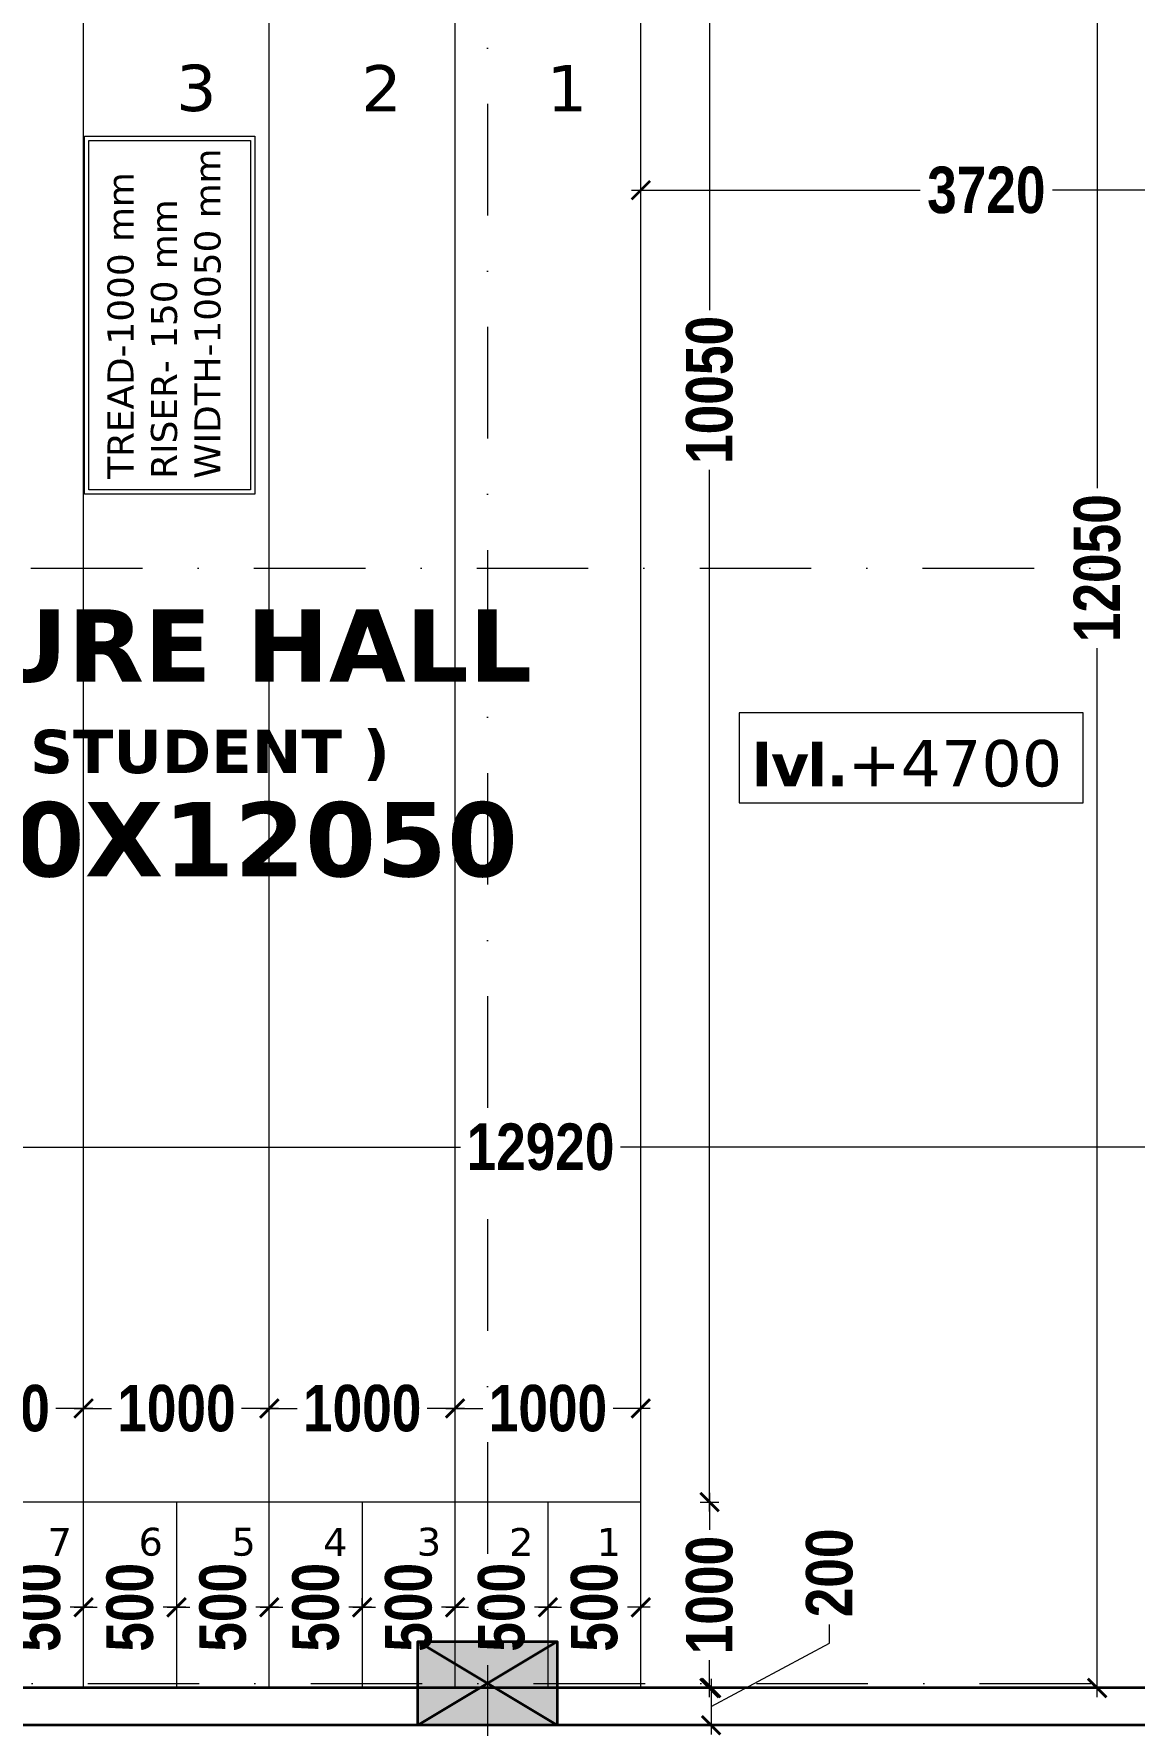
# Model space of a CAD drawing. Header units: millimetres. Extents: x -3092155 to 4513934, y -12317808 to 1850003.
# Drawn here: x -434957 to -429033, y -5715426 to -5706326 of the extents above; entities that cross this region are included whole.
import ezdxf

# ---------------------------------------------------------------- set-up
doc = ezdxf.new("R2010")
doc.units = ezdxf.units.MM
doc.header["$LTSCALE"] = 2
doc.header["$MEASUREMENT"] = 0
doc.header["$PDMODE"] = 34
doc.header["$PDSIZE"] = 500
doc.linetypes.add('DASHDOT', pattern=[1, 0.5, -0.25, 0, -0.25])
for name, color, linetype, lineweight in [('coloumn', 10, 'Continuous', 35), ('D DIM', 250, 'Continuous', 9), ('GRID', 251, 'DASHDOT', 5), ('slab', 7, 'Continuous', 15), ('Step', 251, 'Continuous', 9), ('TEXT', 7, 'Continuous', 13), ('W2', 162, 'Continuous', 5), ('WAll', 250, 'Continuous', 35)]:
    doc.layers.add(name, color=color, linetype=linetype, lineweight=lineweight)
doc.styles.add('INNER DIM', font='ARIALNB.TTF', dxfattribs={"height": 250})
doc.styles.add('style2', font='verdana.ttf')
doc.dimstyles.new('external final', dxfattribs={"dimscale": 0, "dimtxt": 250, "dimasz": 100, "dimexe": 50, "dimexo": 50, "dimgap": 50, "dimtad": 0, "dimdec": 0, "dimzin": 0, "dimdsep": 46, "dimtxsty": 'INNER DIM', "dimblk": 'ARCHTICK', "dimcen": 100, "dimdle": 50, "dimclrd": 256, "dimclre": 256, "dimclrt": 256, "dimadec": 0, "dimazin": 0, "dimtfac": 1, "dimtdec": 0, "dimtix": 1, "dimtmove": 1, "dimatfit": 3, "dimfxl": 50, "dimfxlon": 1, "dimtolj": 1, "dimtzin": 0, "dimlwd": -1, "dimlwe": -1, "dimarcsym": 1})
doc.dimstyles.new('INNER DIM', dxfattribs={"dimscale": 0, "dimtxt": 250, "dimasz": 100, "dimexe": 50, "dimexo": 50, "dimgap": 50, "dimtad": 0, "dimdec": 0, "dimzin": 0, "dimdsep": 46, "dimtxsty": 'INNER DIM', "dimblk": 'ARCHTICK', "dimcen": 100, "dimdle": 50, "dimclrd": 256, "dimclre": 256, "dimclrt": 256, "dimadec": 0, "dimazin": 0, "dimtfac": 1, "dimtdec": 0, "dimtix": 1, "dimtmove": 2, "dimatfit": 3, "dimfxl": 50, "dimfxlon": 1, "dimtolj": 1, "dimtzin": 0, "dimlwd": -1, "dimlwe": -1, "dimarcsym": 1})

# ---------------------------------------------------------------- blocks, each defined once
blk = doc.blocks.new('_ArchTick')
at = {"color": 0, "linetype": 'ByBlock', "const_width": 0.15}
blk.add_lwpolyline([(-0.5, -0.5), (0.5, 0.5)], dxfattribs=at)
blk = doc.blocks.new('*D708')
at = {"layer": 'D DIM', "ltscale": 100, "transparency": 16777216}
for p, q in [((-438739.7, -5712315.6), (-432659.4, -5712315.6)), ((-438689.7, -5712365.6), (-438689.7, -5712265.6)), ((-425719.3, -5712315.6), (-431799.6, -5712315.6)), ((-425769.3, -5712365.6), (-425769.3, -5712265.6))]:
    blk.add_line(p, q, dxfattribs=at)
at = {"layer": 'Defpoints', "color": 0, "lineweight": 50, "ltscale": 100, "transparency": 16777216}
for p in [(-425769.3, -5712315.6), (-438689.7, -5714776.2), (-425769.3, -5714776.2)]:
    blk.add_point(p, dxfattribs=at)
at = {"layer": 'D DIM', "ltscale": 100, "transparency": 16777216, "xscale": 100, "yscale": 100, "zscale": 100, "rotation": 180}
blk.add_blockref('_ArchTick', (-438689.7, -5712315.6), dxfattribs=at)
at = {"layer": 'D DIM', "ltscale": 100, "transparency": 16777216, "xscale": 100, "yscale": 100, "zscale": 100}
blk.add_blockref('_ArchTick', (-425769.3, -5712315.6), dxfattribs=at)
at = {"layer": 'D DIM', "ltscale": 100, "transparency": 16777216, "insert": (-432229.5, -5712315.6), "char_height": 250, "attachment_point": 5, "style": 'INNER DIM'}
blk.add_mtext('\\A1;12920', dxfattribs=at)
blk = doc.blocks.new('*D730')
at = {"layer": 'D DIM', "ltscale": 100, "transparency": 16777216}
for p, q in [((-438689.1, 360.6), (-438689.1, 460.6)), ((998.8, 360.6), (998.8, 460.6)), ((1048.8, 410.6), (-438739.1, 410.6))]:
    blk.add_line(p, q, dxfattribs=at)
at = {"layer": 'Defpoints', "color": 0, "lineweight": 50, "ltscale": 100, "transparency": 16777216}
for p in [(-438689.1, 410.6), (998.8, 0), (-438689.1, -5723126.2)]:
    blk.add_point(p, dxfattribs=at)
at = {"layer": 'D DIM', "ltscale": 100, "transparency": 16777216, "xscale": 100, "yscale": 100, "zscale": 100, "rotation": 180}
blk.add_blockref('_ArchTick', (-438689.1, 410.6), dxfattribs=at)
at = {"layer": 'D DIM', "ltscale": 100, "transparency": 16777216, "xscale": 100, "yscale": 100, "zscale": 100}
blk.add_blockref('_ArchTick', (998.8, 410.6), dxfattribs=at)
at = {"layer": 'D DIM', "ltscale": 100, "transparency": 16777216, "insert": (1326.5, 835.2), "char_height": 250, "attachment_point": 5, "style": 'INNER DIM'}
blk.add_mtext('\\A1;439688', dxfattribs=at)
blk = doc.blocks.new('*D294')
at = {"layer": 'D DIM', "ltscale": 100, "transparency": 16777216}
for p, q in [((-429232.3, -5703126.2), (-429232.3, -5708771.4)), ((-429282.3, -5703176.2), (-429182.3, -5703176.2)), ((-429232.3, -5715276.2), (-429232.3, -5709631.1)), ((-429282.3, -5715226.2), (-429182.3, -5715226.2))]:
    blk.add_line(p, q, dxfattribs=at)
at = {"layer": 'Defpoints', "color": 0, "lineweight": 50, "ltscale": 100, "transparency": 16777216}
for p in [(-432139.3, -5703176.2), (-432139.3, -5715226.2), (-429232.3, -5715226.2)]:
    blk.add_point(p, dxfattribs=at)
at = {"layer": 'D DIM', "ltscale": 100, "transparency": 16777216, "xscale": 100, "yscale": 100, "zscale": 100}
for p, rotation in [((-429232.3, -5703176.2), 90), ((-429232.3, -5715226.2), 270)]:
    blk.add_blockref('_ArchTick', p, dxfattribs=dict(at, rotation=rotation))
at = {"layer": 'D DIM', "ltscale": 100, "transparency": 16777216, "insert": (-429232.3, -5709201.2), "char_height": 250, "attachment_point": 5, "rotation": 90, "style": 'INNER DIM'}
blk.add_mtext('\\A1;12050', dxfattribs=at)
blk = doc.blocks.new('*D295')
at = {"layer": 'D DIM', "ltscale": 100, "transparency": 16777216}
for p, q in [((-430673.4, -5714985.3), (-430673.4, -5714885.3)), ((-431310.8, -5715326.2), (-430673.4, -5714985.3)), ((-431360.8, -5715226.2), (-431260.8, -5715226.2)), ((-431310.8, -5715176.2), (-431310.8, -5715476.2)), ((-431360.8, -5715426.2), (-431260.8, -5715426.2))]:
    blk.add_line(p, q, dxfattribs=at)
at = {"layer": 'Defpoints', "color": 0, "lineweight": 50, "ltscale": 100, "transparency": 16777216}
for p in [(-432139.3, -5715226.2), (-432139.3, -5715426.2), (-431310.8, -5715426.2)]:
    blk.add_point(p, dxfattribs=at)
at = {"layer": 'D DIM', "ltscale": 100, "transparency": 16777216, "xscale": 100, "yscale": 100, "zscale": 100}
for p, rotation in [((-431310.8, -5715226.2), 90), ((-431310.8, -5715426.2), 270)]:
    blk.add_blockref('_ArchTick', p, dxfattribs=dict(at, rotation=rotation))
at = {"layer": 'D DIM', "ltscale": 100, "transparency": 16777216, "insert": (-430673.4, -5714607), "char_height": 250, "attachment_point": 5, "rotation": 90, "style": 'INNER DIM'}
blk.add_mtext('\\A1;200', dxfattribs=at)
blk = doc.blocks.new('*D412')
at = {"layer": 'D DIM', "ltscale": 100, "transparency": 16777216}
for p, q in [((-431319.4, -5704126.1), (-431319.4, -5707812.2)), ((-431369.4, -5704176.1), (-431269.4, -5704176.1)), ((-431319.4, -5714276.2), (-431319.4, -5708671.9)), ((-431369.4, -5714226.2), (-431269.4, -5714226.2))]:
    blk.add_line(p, q, dxfattribs=at)
at = {"layer": 'Defpoints', "color": 0, "lineweight": 50, "ltscale": 100, "transparency": 16777216}
for p in [(-431957.4, -5704176.1), (-431689.3, -5714226.2), (-431319.4, -5714226.2)]:
    blk.add_point(p, dxfattribs=at)
at = {"layer": 'D DIM', "ltscale": 100, "transparency": 16777216, "xscale": 100, "yscale": 100, "zscale": 100}
for p, rotation in [((-431319.4, -5704176.1), 90), ((-431319.4, -5714226.2), 270)]:
    blk.add_blockref('_ArchTick', p, dxfattribs=dict(at, rotation=rotation))
at = {"layer": 'D DIM', "ltscale": 100, "transparency": 16777216, "insert": (-431319.4, -5708242), "char_height": 250, "attachment_point": 5, "rotation": 90, "style": 'INNER DIM'}
blk.add_mtext('\\A1;10050', dxfattribs=at)
blk = doc.blocks.new('*D413')
at = {"layer": 'D DIM', "ltscale": 100, "transparency": 16777216}
for p, q in [((-431369.4, -5714226.2), (-431269.4, -5714226.2)), ((-431319.4, -5714176.2), (-431319.4, -5714376)), ((-431319.4, -5715276.2), (-431319.4, -5715076.5)), ((-431369.4, -5715226.2), (-431269.4, -5715226.2))]:
    blk.add_line(p, q, dxfattribs=at)
at = {"layer": 'Defpoints', "color": 0, "lineweight": 50, "ltscale": 100, "transparency": 16777216}
for p in [(-431689.3, -5714226.2), (-431689.3, -5715226.2), (-431319.4, -5715226.2)]:
    blk.add_point(p, dxfattribs=at)
at = {"layer": 'D DIM', "ltscale": 100, "transparency": 16777216, "xscale": 100, "yscale": 100, "zscale": 100}
for p, rotation in [((-431319.4, -5714226.2), 90), ((-431319.4, -5715226.2), 270)]:
    blk.add_blockref('_ArchTick', p, dxfattribs=dict(at, rotation=rotation))
at = {"layer": 'D DIM', "ltscale": 100, "transparency": 16777216, "insert": (-431319.4, -5714726.2), "char_height": 250, "attachment_point": 5, "rotation": 90, "style": 'INNER DIM'}
blk.add_mtext('\\A1;1000', dxfattribs=at)
blk = doc.blocks.new('*D417')
at = {"layer": 'D DIM', "ltscale": 100, "transparency": 16777216}
for p, q in [((-435689.3, -5713722), (-435689.3, -5713672)), ((-434689.3, -5713722), (-434689.3, -5713672)), ((-435739.3, -5713722), (-435539.5, -5713722)), ((-434639.3, -5713722), (-434839.1, -5713722))]:
    blk.add_line(p, q, dxfattribs=at)
at = {"layer": 'Defpoints', "color": 0, "lineweight": 50, "ltscale": 100, "transparency": 16777216}
for p in [(-435689.3, -5713722), (-434689.3, -5713722), (-434689.3, -5713722)]:
    blk.add_point(p, dxfattribs=at)
at = {"layer": 'D DIM', "ltscale": 100, "transparency": 16777216, "xscale": 100, "yscale": 100, "zscale": 100, "rotation": 180}
blk.add_blockref('_ArchTick', (-435689.3, -5713722), dxfattribs=at)
at = {"layer": 'D DIM', "ltscale": 100, "transparency": 16777216, "xscale": 100, "yscale": 100, "zscale": 100}
blk.add_blockref('_ArchTick', (-434689.3, -5713722), dxfattribs=at)
at = {"layer": 'D DIM', "ltscale": 100, "transparency": 16777216, "insert": (-435189.3, -5713722), "char_height": 250, "attachment_point": 5, "style": 'INNER DIM'}
blk.add_mtext('\\A1;1000', dxfattribs=at)
blk = doc.blocks.new('*D418')
at = {"layer": 'D DIM', "ltscale": 100, "transparency": 16777216}
for p, q in [((-434689.3, -5713722), (-434689.3, -5713672)), ((-433689.3, -5713722), (-433689.3, -5713672)), ((-434739.3, -5713722), (-434539.5, -5713722)), ((-433639.3, -5713722), (-433839.1, -5713722))]:
    blk.add_line(p, q, dxfattribs=at)
at = {"layer": 'Defpoints', "color": 0, "lineweight": 50, "ltscale": 100, "transparency": 16777216}
for p in [(-434689.3, -5713722), (-433689.3, -5713722), (-433689.3, -5713722)]:
    blk.add_point(p, dxfattribs=at)
at = {"layer": 'D DIM', "ltscale": 100, "transparency": 16777216, "xscale": 100, "yscale": 100, "zscale": 100, "rotation": 180}
blk.add_blockref('_ArchTick', (-434689.3, -5713722), dxfattribs=at)
at = {"layer": 'D DIM', "ltscale": 100, "transparency": 16777216, "xscale": 100, "yscale": 100, "zscale": 100}
blk.add_blockref('_ArchTick', (-433689.3, -5713722), dxfattribs=at)
at = {"layer": 'D DIM', "ltscale": 100, "transparency": 16777216, "insert": (-434189.3, -5713722), "char_height": 250, "attachment_point": 5, "style": 'INNER DIM'}
blk.add_mtext('\\A1;1000', dxfattribs=at)
blk = doc.blocks.new('*D419')
at = {"layer": 'D DIM', "ltscale": 100, "transparency": 16777216}
for p, q in [((-433689.3, -5713722), (-433689.3, -5713672)), ((-432689.3, -5713722), (-432689.3, -5713672)), ((-433739.3, -5713722), (-433539.5, -5713722)), ((-432639.3, -5713722), (-432839.1, -5713722))]:
    blk.add_line(p, q, dxfattribs=at)
at = {"layer": 'Defpoints', "color": 0, "lineweight": 50, "ltscale": 100, "transparency": 16777216}
for p in [(-433689.3, -5713722), (-432689.3, -5713722), (-432689.3, -5713722)]:
    blk.add_point(p, dxfattribs=at)
at = {"layer": 'D DIM', "ltscale": 100, "transparency": 16777216, "xscale": 100, "yscale": 100, "zscale": 100, "rotation": 180}
blk.add_blockref('_ArchTick', (-433689.3, -5713722), dxfattribs=at)
at = {"layer": 'D DIM', "ltscale": 100, "transparency": 16777216, "xscale": 100, "yscale": 100, "zscale": 100}
blk.add_blockref('_ArchTick', (-432689.3, -5713722), dxfattribs=at)
at = {"layer": 'D DIM', "ltscale": 100, "transparency": 16777216, "insert": (-433189.3, -5713722), "char_height": 250, "attachment_point": 5, "style": 'INNER DIM'}
blk.add_mtext('\\A1;1000', dxfattribs=at)
blk = doc.blocks.new('*D420')
at = {"layer": 'D DIM', "ltscale": 100, "transparency": 16777216}
for p, q in [((-432689.3, -5713722), (-432689.3, -5713672)), ((-431689.3, -5713722), (-431689.3, -5713672)), ((-432739.3, -5713722), (-432539.5, -5713722)), ((-431639.3, -5713722), (-431839.1, -5713722))]:
    blk.add_line(p, q, dxfattribs=at)
at = {"layer": 'Defpoints', "color": 0, "lineweight": 50, "ltscale": 100, "transparency": 16777216}
for p in [(-432689.3, -5713722), (-431689.3, -5713722), (-431689.3, -5713722)]:
    blk.add_point(p, dxfattribs=at)
at = {"layer": 'D DIM', "ltscale": 100, "transparency": 16777216, "xscale": 100, "yscale": 100, "zscale": 100, "rotation": 180}
blk.add_blockref('_ArchTick', (-432689.3, -5713722), dxfattribs=at)
at = {"layer": 'D DIM', "ltscale": 100, "transparency": 16777216, "xscale": 100, "yscale": 100, "zscale": 100}
blk.add_blockref('_ArchTick', (-431689.3, -5713722), dxfattribs=at)
at = {"layer": 'D DIM', "ltscale": 100, "transparency": 16777216, "insert": (-432189.3, -5713722), "char_height": 250, "attachment_point": 5, "style": 'INNER DIM'}
blk.add_mtext('\\A1;1000', dxfattribs=at)
blk = doc.blocks.new('*D427')
at = {"layer": 'D DIM', "ltscale": 100, "transparency": 16777216}
for p, q in [((-435239.3, -5714792), (-435116.9, -5714792)), ((-435189.3, -5714792), (-435189.3, -5714842)), ((-434639.3, -5714792), (-434761.7, -5714792)), ((-434689.3, -5714792), (-434689.3, -5714742))]:
    blk.add_line(p, q, dxfattribs=at)
at = {"layer": 'Defpoints', "color": 0, "lineweight": 50, "ltscale": 100, "transparency": 16777216}
for p in [(-435189.3, -5714792), (-434689.3, -5714792), (-434689.3, -5714792)]:
    blk.add_point(p, dxfattribs=at)
at = {"layer": 'D DIM', "ltscale": 100, "transparency": 16777216, "xscale": 100, "yscale": 100, "zscale": 100, "rotation": 180}
blk.add_blockref('_ArchTick', (-435189.3, -5714792), dxfattribs=at)
at = {"layer": 'D DIM', "ltscale": 100, "transparency": 16777216, "xscale": 100, "yscale": 100, "zscale": 100}
blk.add_blockref('_ArchTick', (-434689.3, -5714792), dxfattribs=at)
at = {"layer": 'D DIM', "ltscale": 100, "transparency": 16777216, "insert": (-434939.3, -5714792), "char_height": 250, "attachment_point": 5, "rotation": 90, "style": 'INNER DIM'}
blk.add_mtext('\\A1;500', dxfattribs=at)
blk = doc.blocks.new('*D428')
at = {"layer": 'D DIM', "ltscale": 100, "transparency": 16777216}
for p, q in [((-434739.3, -5714792), (-434616.9, -5714792)), ((-434689.3, -5714792), (-434689.3, -5714742)), ((-434139.3, -5714792), (-434261.7, -5714792)), ((-434189.3, -5714792), (-434189.3, -5714842))]:
    blk.add_line(p, q, dxfattribs=at)
at = {"layer": 'Defpoints', "color": 0, "lineweight": 50, "ltscale": 100, "transparency": 16777216}
for p in [(-434689.3, -5714792), (-434189.3, -5714792), (-434189.3, -5714792)]:
    blk.add_point(p, dxfattribs=at)
at = {"layer": 'D DIM', "ltscale": 100, "transparency": 16777216, "xscale": 100, "yscale": 100, "zscale": 100, "rotation": 180}
blk.add_blockref('_ArchTick', (-434689.3, -5714792), dxfattribs=at)
at = {"layer": 'D DIM', "ltscale": 100, "transparency": 16777216, "xscale": 100, "yscale": 100, "zscale": 100}
blk.add_blockref('_ArchTick', (-434189.3, -5714792), dxfattribs=at)
at = {"layer": 'D DIM', "ltscale": 100, "transparency": 16777216, "insert": (-434439.3, -5714792), "char_height": 250, "attachment_point": 5, "rotation": 90, "style": 'INNER DIM'}
blk.add_mtext('\\A1;500', dxfattribs=at)
blk = doc.blocks.new('*D429')
at = {"layer": 'D DIM', "ltscale": 100, "transparency": 16777216}
for p, q in [((-434239.3, -5714792), (-434116.9, -5714792)), ((-434189.3, -5714792), (-434189.3, -5714842)), ((-433639.3, -5714792), (-433761.7, -5714792)), ((-433689.3, -5714792), (-433689.3, -5714742))]:
    blk.add_line(p, q, dxfattribs=at)
at = {"layer": 'Defpoints', "color": 0, "lineweight": 50, "ltscale": 100, "transparency": 16777216}
for p in [(-434189.3, -5714792), (-433689.3, -5714792), (-433689.3, -5714792)]:
    blk.add_point(p, dxfattribs=at)
at = {"layer": 'D DIM', "ltscale": 100, "transparency": 16777216, "xscale": 100, "yscale": 100, "zscale": 100, "rotation": 180}
blk.add_blockref('_ArchTick', (-434189.3, -5714792), dxfattribs=at)
at = {"layer": 'D DIM', "ltscale": 100, "transparency": 16777216, "xscale": 100, "yscale": 100, "zscale": 100}
blk.add_blockref('_ArchTick', (-433689.3, -5714792), dxfattribs=at)
at = {"layer": 'D DIM', "ltscale": 100, "transparency": 16777216, "insert": (-433939.3, -5714792), "char_height": 250, "attachment_point": 5, "rotation": 90, "style": 'INNER DIM'}
blk.add_mtext('\\A1;500', dxfattribs=at)
blk = doc.blocks.new('*D430')
at = {"layer": 'D DIM', "ltscale": 100, "transparency": 16777216}
for p, q in [((-433739.3, -5714792), (-433616.9, -5714792)), ((-433689.3, -5714792), (-433689.3, -5714742)), ((-433139.3, -5714792), (-433261.7, -5714792)), ((-433189.3, -5714792), (-433189.3, -5714742))]:
    blk.add_line(p, q, dxfattribs=at)
at = {"layer": 'Defpoints', "color": 0, "lineweight": 50, "ltscale": 100, "transparency": 16777216}
for p in [(-433689.3, -5714792), (-433189.3, -5714792), (-433189.3, -5714792)]:
    blk.add_point(p, dxfattribs=at)
at = {"layer": 'D DIM', "ltscale": 100, "transparency": 16777216, "xscale": 100, "yscale": 100, "zscale": 100, "rotation": 180}
blk.add_blockref('_ArchTick', (-433689.3, -5714792), dxfattribs=at)
at = {"layer": 'D DIM', "ltscale": 100, "transparency": 16777216, "xscale": 100, "yscale": 100, "zscale": 100}
blk.add_blockref('_ArchTick', (-433189.3, -5714792), dxfattribs=at)
at = {"layer": 'D DIM', "ltscale": 100, "transparency": 16777216, "insert": (-433439.3, -5714792), "char_height": 250, "attachment_point": 5, "rotation": 90, "style": 'INNER DIM'}
blk.add_mtext('\\A1;500', dxfattribs=at)
blk = doc.blocks.new('*D431')
at = {"layer": 'D DIM', "ltscale": 100, "transparency": 16777216}
for p, q in [((-433239.3, -5714792), (-433116.9, -5714792)), ((-433189.3, -5714792), (-433189.3, -5714742)), ((-432639.3, -5714792), (-432761.7, -5714792)), ((-432689.3, -5714792), (-432689.3, -5714742))]:
    blk.add_line(p, q, dxfattribs=at)
at = {"layer": 'Defpoints', "color": 0, "lineweight": 50, "ltscale": 100, "transparency": 16777216}
for p in [(-433189.3, -5714792), (-432689.3, -5714792), (-432689.3, -5714792)]:
    blk.add_point(p, dxfattribs=at)
at = {"layer": 'D DIM', "ltscale": 100, "transparency": 16777216, "xscale": 100, "yscale": 100, "zscale": 100, "rotation": 180}
blk.add_blockref('_ArchTick', (-433189.3, -5714792), dxfattribs=at)
at = {"layer": 'D DIM', "ltscale": 100, "transparency": 16777216, "xscale": 100, "yscale": 100, "zscale": 100}
blk.add_blockref('_ArchTick', (-432689.3, -5714792), dxfattribs=at)
at = {"layer": 'D DIM', "ltscale": 100, "transparency": 16777216, "insert": (-432939.3, -5714792), "char_height": 250, "attachment_point": 5, "rotation": 90, "style": 'INNER DIM'}
blk.add_mtext('\\A1;500', dxfattribs=at)
blk = doc.blocks.new('*D432')
at = {"layer": 'D DIM', "ltscale": 100, "transparency": 16777216}
for p, q in [((-432739.3, -5714792), (-432616.9, -5714792)), ((-432689.3, -5714792), (-432689.3, -5714742)), ((-432139.3, -5714792), (-432261.7, -5714792)), ((-432189.3, -5714792), (-432189.3, -5714842))]:
    blk.add_line(p, q, dxfattribs=at)
at = {"layer": 'Defpoints', "color": 0, "lineweight": 50, "ltscale": 100, "transparency": 16777216}
for p in [(-432689.3, -5714792), (-432189.3, -5714792), (-432189.3, -5714792)]:
    blk.add_point(p, dxfattribs=at)
at = {"layer": 'D DIM', "ltscale": 100, "transparency": 16777216, "xscale": 100, "yscale": 100, "zscale": 100, "rotation": 180}
blk.add_blockref('_ArchTick', (-432689.3, -5714792), dxfattribs=at)
at = {"layer": 'D DIM', "ltscale": 100, "transparency": 16777216, "xscale": 100, "yscale": 100, "zscale": 100}
blk.add_blockref('_ArchTick', (-432189.3, -5714792), dxfattribs=at)
at = {"layer": 'D DIM', "ltscale": 100, "transparency": 16777216, "insert": (-432439.3, -5714792), "char_height": 250, "attachment_point": 5, "rotation": 90, "style": 'INNER DIM'}
blk.add_mtext('\\A1;500', dxfattribs=at)
blk = doc.blocks.new('*D433')
at = {"layer": 'D DIM', "ltscale": 100, "transparency": 16777216}
for p, q in [((-432239.3, -5714792), (-432116.9, -5714792)), ((-432189.3, -5714792), (-432189.3, -5714842)), ((-431639.3, -5714792), (-431761.7, -5714792)), ((-431689.3, -5714792), (-431689.3, -5714742))]:
    blk.add_line(p, q, dxfattribs=at)
at = {"layer": 'Defpoints', "color": 0, "lineweight": 50, "ltscale": 100, "transparency": 16777216}
for p in [(-432189.3, -5714792), (-431689.3, -5714792), (-431689.3, -5714792)]:
    blk.add_point(p, dxfattribs=at)
at = {"layer": 'D DIM', "ltscale": 100, "transparency": 16777216, "xscale": 100, "yscale": 100, "zscale": 100, "rotation": 180}
blk.add_blockref('_ArchTick', (-432189.3, -5714792), dxfattribs=at)
at = {"layer": 'D DIM', "ltscale": 100, "transparency": 16777216, "xscale": 100, "yscale": 100, "zscale": 100}
blk.add_blockref('_ArchTick', (-431689.3, -5714792), dxfattribs=at)
at = {"layer": 'D DIM', "ltscale": 100, "transparency": 16777216, "insert": (-431939.3, -5714792), "char_height": 250, "attachment_point": 5, "rotation": 90, "style": 'INNER DIM'}
blk.add_mtext('\\A1;500', dxfattribs=at)
blk = doc.blocks.new('*D434')
at = {"layer": 'D DIM', "ltscale": 100, "transparency": 16777216}
for p, q in [((-431689.3, -5707217.5), (-431689.3, -5707117.5)), ((-427969.3, -5707217.5), (-427969.3, -5707117.5)), ((-431739.3, -5707167.5), (-430185.5, -5707167.5)), ((-427919.3, -5707167.5), (-429473.1, -5707167.5))]:
    blk.add_line(p, q, dxfattribs=at)
at = {"layer": 'Defpoints', "color": 0, "lineweight": 50, "ltscale": 100, "transparency": 16777216}
for p in [(-427969.3, -5707167.5), (-431689.3, -5707340), (-427969.3, -5707340)]:
    blk.add_point(p, dxfattribs=at)
at = {"layer": 'D DIM', "ltscale": 100, "transparency": 16777216, "xscale": 100, "yscale": 100, "zscale": 100, "rotation": 180}
blk.add_blockref('_ArchTick', (-431689.3, -5707167.5), dxfattribs=at)
at = {"layer": 'D DIM', "ltscale": 100, "transparency": 16777216, "xscale": 100, "yscale": 100, "zscale": 100}
blk.add_blockref('_ArchTick', (-427969.3, -5707167.5), dxfattribs=at)
at = {"layer": 'D DIM', "ltscale": 100, "transparency": 16777216, "insert": (-429829.3, -5707167.5), "char_height": 250, "attachment_point": 5, "style": 'INNER DIM'}
blk.add_mtext('\\A1;3720', dxfattribs=at)
blk = doc.blocks.new('F.F')
at = {"layer": 'coloumn', "ltscale": 100}
blk.add_hatch(color=256, dxfattribs=at).paths.add_polyline_path([(-204760.3, -5868756.2), (-204760.3, -5868306.2), (-205510.3, -5868306.2), (-205510.3, -5868756.2)])
for p, q in [((-205510.3, -5868756.2), (-205510.3, -5868306.2)), ((-205510.3, -5868306.2), (-204760.3, -5868306.2)), ((-204760.3, -5868306.2), (-204760.3, -5868756.2)), ((-204760.3, -5868756.2), (-205510.3, -5868756.2))]:
    blk.add_line(p, q, dxfattribs=at)
blk.add_lwpolyline([(-204760.3, -5868756.2), (-205510.3, -5868306.2), (-204760.3, -5868306.2), (-205510.3, -5868756.2)], dxfattribs=at)
blk = doc.blocks.new('GHYJHJH')
at = {"layer": 'Step', "ltscale": 100}
for p, q in [((-244804.3, -5681017.1), (-244804.3, -5668967.1)), ((-243804.3, -5681017.1), (-243804.3, -5668967.1)), ((-242804.3, -5681017.1), (-242804.3, -5668967.1)), ((-241804.3, -5681017.1), (-241804.3, -5668967.1)), ((-244304.3, -5680016.3), (-244304.3, -5681017.1)), ((-243304.3, -5680016.3), (-243304.3, -5681017.1)), ((-242304.3, -5680016.3), (-242304.3, -5681017.1))]:
    blk.add_line(p, q, dxfattribs=at)
at = {"layer": 'Step', "ltscale": 15000}
blk.add_line((-241804.3, -5680017.1), (-248804.3, -5680017.1), dxfattribs=at)

msp = doc.modelspace()

# ---------------------------------------------------------------- linework, layer by layer
at = {"layer": 'GRID', "color": 5, "ltscale": 600}
msp.add_line((-432514.7, -5657499.4), (-432514.7, -5742293.2), dxfattribs=at)
at = {"layer": 'GRID', "color": 6, "ltscale": 600}
for p, q in [((-460174.6, -5709201.2), (-367335.1, -5709201.2)), ((-461068.9, -5715201.2), (-366441.5, -5715201.2))]:
    msp.add_line(p, q, dxfattribs=at)
at = {"layer": 'slab', "lineweight": 13}
for points in [[(-434684, -5708802.8), (-434684, -5706877.6), (-433766.5, -5706877.6), (-433766.5, -5708802.8)], [(-434660.6, -5708779.4), (-434660.6, -5706901), (-433789.9, -5706901), (-433789.9, -5708779.4)]]:
    msp.add_lwpolyline(points, close=True, dxfattribs=at)
at = {"layer": 'W2', "ltscale": 100}
msp.add_lwpolyline([(-431160.2, -5710464.2), (-429308.4, -5710464.2), (-429308.4, -5709980), (-431160.2, -5709980)], close=True, dxfattribs=at)
at = {"layer": 'WAll', "ltscale": 100}
for p, q in [((-425769.3, -5715226.2), (-438689.3, -5715226.2)), ((-425569.3, -5715426.2), (-438913.8, -5715426.2))]:
    msp.add_line(p, q, dxfattribs=at)

# ---------------------------------------------------------------- block references
at = {"layer": 'coloumn'}
msp.add_blockref('F.F', (-227379.8, 153330), dxfattribs=at)
at = {"layer": 'D DIM'}
msp.add_blockref('GHYJHJH', (-189885.4, -34209.1), dxfattribs=at)

# ---------------------------------------------------------------- texts
at = {"layer": 'TEXT', "ltscale": 0.1, "attachment_point": 5, "style": 'style2'}
for s, insert, char_height in [('3', (-434082, -5706619.3), 249.2), ('2', (-433085.6, -5706619.3), 249.2), ('1', (-432086.8, -5706619.3), 249.2), ('\\pxt11;{\\fVerdana|b1|i0|c0|p34;\\H1.1111x;LECTURE HALL\\H0.9x; \\P\\H0.66667x;(120 STUDENT )\\P\\H1.7144x;12920X12050}', (-434471.6, -5710144.9), 350), ('{\\fVerdana|b1|i0|c0|p34;\\T0.95;lvl.\\fVerdana|b0|i0|c0|p34;\\H1.0833x;\\T1;+4700}', (-430256.2, -5710252.8), 230), ('7', (-434817.6, -5714440.5), 150), ('6', (-434328, -5714440.5), 150), ('5', (-433827.6, -5714440.5), 150), ('4', (-433333.8, -5714440.5), 150), ('3', (-432829.8, -5714440.5), 150), ('2', (-432333, -5714440.5), 150), ('1', (-431861.6, -5714440.5), 150)]:
    msp.add_mtext(s, dxfattribs=dict(at, insert=insert, char_height=char_height))
at = {"layer": 'TEXT', "ltscale": 0.1, "insert": (-434255.1, -5707831.8), "char_height": 140.4, "attachment_point": 5, "rotation": 90, "style": 'style2'}
msp.add_mtext('\\pxql;TREAD-1000 mm\\PRISER- 150 mm\\PWIDTH-10050 mm', dxfattribs=at)

# ---------------------------------------------------------------- dimensions: what is measured, and where the dimension line sits
at = {"layer": 'D DIM', "ltscale": 100}
dim = msp.add_linear_dim(base=(-438689.1, 410.6), p1=(998.8, 0), p2=(-438689.1, -5723126.2), dimstyle='INNER DIM', override={"dimscale": 1}, dxfattribs=at)
dim.commit()
dim.dimension.update_dxf_attribs({"geometry": '*D730', "text_midpoint": (1326.5, 835.2), "dimtype": 160})
for base, p1, p2, dimstyle, picture, middle in [((-429232.3, -5715226.2), (-432139.3, -5703176.2), (-432139.3, -5715226.2), 'INNER DIM', '*D294', (-429232.3, -5709201.2)), ((-431319.4, -5715226.2), (-431689.3, -5714226.2), (-431689.3, -5715226.2), 'external final', '*D413', (-431319.4, -5714726.2))]:
    dim = msp.add_linear_dim(base=base, p1=p1, p2=p2, angle=90, dimstyle=dimstyle, override={"dimscale": 1}, dxfattribs=at)
    dim.commit()
    dim.dimension.update_dxf_attribs({"geometry": picture, "text_midpoint": middle})
for base, p1, p2, dimstyle, override, picture, middle in [((-431319.4, -5714226.2), (-431957.4, -5704176.1), (-431689.3, -5714226.2), 'external final', {"dimscale": 1}, '*D412', (-431319.4, -5708242)), ((-431310.8, -5715426.2), (-432139.3, -5715226.2), (-432139.3, -5715426.2), 'INNER DIM', {"dimscale": 1, "dimtmove": 1}, '*D295', (-430673.4, -5714835.3))]:
    dim = msp.add_linear_dim(base=base, p1=p1, p2=p2, angle=90, dimstyle=dimstyle, override=override, dxfattribs=at)
    dim.commit()
    dim.dimension.update_dxf_attribs({"geometry": picture, "text_midpoint": middle, "dimtype": 160})
for base, p1, p2, dimstyle, picture, middle in [((-427969.3, -5707167.5), (-431689.3, -5707340), (-427969.3, -5707340), 'external final', '*D434', (-429829.3, -5707167.5)), ((-425769.3, -5712315.6), (-438689.7, -5714776.2), (-425769.3, -5714776.2), 'INNER DIM', '*D708', (-432229.5, -5712315.6)), ((-434689.3, -5713722), (-435689.3, -5713722), (-434689.3, -5713722), 'external final', '*D417', (-435189.3, -5713722)), ((-433689.3, -5713722), (-434689.3, -5713722), (-433689.3, -5713722), 'external final', '*D418', (-434189.3, -5713722)), ((-432689.3, -5713722), (-433689.3, -5713722), (-432689.3, -5713722), 'external final', '*D419', (-433189.3, -5713722)), ((-431689.3, -5713722), (-432689.3, -5713722), (-431689.3, -5713722), 'external final', '*D420', (-432189.3, -5713722))]:
    dim = msp.add_linear_dim(base=base, p1=p1, p2=p2, dimstyle=dimstyle, override={"dimscale": 1}, dxfattribs=at)
    dim.commit()
    dim.dimension.update_dxf_attribs({"geometry": picture, "text_midpoint": middle})
for base, p1, p2, picture, middle in [((-434689.3, -5714792), (-435189.3, -5714792), (-434689.3, -5714792), '*D427', (-434939.3, -5714792)), ((-434189.3, -5714792), (-434689.3, -5714792), (-434189.3, -5714792), '*D428', (-434439.3, -5714792)), ((-433689.3, -5714792), (-434189.3, -5714792), (-433689.3, -5714792), '*D429', (-433939.3, -5714792)), ((-433189.3, -5714792), (-433689.3, -5714792), (-433189.3, -5714792), '*D430', (-433439.3, -5714792)), ((-432689.3, -5714792), (-433189.3, -5714792), (-432689.3, -5714792), '*D431', (-432939.3, -5714792)), ((-432189.3, -5714792), (-432689.3, -5714792), (-432189.3, -5714792), '*D432', (-432439.3, -5714792)), ((-431689.3, -5714792), (-432189.3, -5714792), (-431689.3, -5714792), '*D433', (-431939.3, -5714792))]:
    dim = msp.add_linear_dim(base=base, p1=p1, p2=p2, dimstyle='external final', override={"dimscale": 1}, dxfattribs=at)
    dim.commit()
    dim.dimension.update_dxf_attribs({"geometry": picture, "text_midpoint": middle, "text_rotation": 90})

doc.saveas('drawing.dxf')
